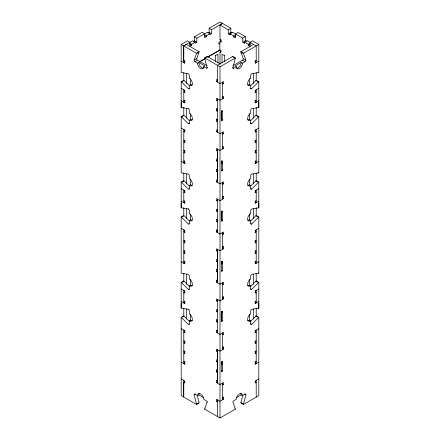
<?xml version="1.0" encoding="UTF-8"?>
<svg xmlns="http://www.w3.org/2000/svg" width="440" height="440" viewBox="0 0 440 440"><rect width="100%" height="100%" fill="white"/><g stroke="black" fill="none" stroke-linecap="round" stroke-linejoin="round"><path stroke-width="0.66" d="M189.288 321.206L184.041 316.058A1.227 0.71 60 0 0 183.794 315.876L181.187 317.377L181.187 395.593L183.651 397.012L183.651 380.292M189.288 286.27L184.041 281.122A1.227 0.71 60 0 0 183.794 280.94L181.187 282.442L181.187 308.066A1.227 0.71 60 0 0 181.434 308.165L188.43 309.375L188.865 309.127M189.288 220.869L184.041 215.721A1.232 0.71 60 0 0 183.794 215.534L181.187 217.041L181.187 273.13A1.227 0.71 60 0 0 181.434 273.229L188.43 274.439A1.227 0.71 60 0 1 189.299 275.946L189.299 278.954A4.301 2.481 60 0 1 192.34 284.224A4.301 2.481 60 0 1 189.299 285.978L189.299 288.992L188.865 289.24M189.288 185.933L184.041 180.785A1.232 0.71 60 0 0 183.794 180.598L181.187 182.105L181.187 207.724A1.232 0.71 60 0 0 181.434 207.829L188.43 209.038L188.865 208.786M189.288 120.533L184.041 115.385A1.232 0.71 60 0 0 183.794 115.198L181.187 116.705L181.187 172.788A1.227 0.71 60 0 0 181.434 172.893L188.43 174.103A1.227 0.71 60 0 1 189.299 175.61L189.299 178.618A4.301 2.486 60 0 1 192.34 183.887A4.301 2.486 60 0 1 189.299 185.642L189.299 188.65L188.865 188.903M189.288 85.597L184.041 80.449A1.232 0.71 60 0 0 183.794 80.262L181.187 81.769L181.187 107.388A1.232 0.71 60 0 0 181.434 107.492L188.43 108.702L188.865 108.449M196.829 42.235L194.365 40.816L194.365 36.8L196.829 38.22L196.829 42.235L195.09 43.236L195.09 42.235L191.615 44.242L191.615 45.243L189.877 46.25L189.877 42.235L187.413 40.816L181.187 44.407L181.187 72.451A1.227 0.71 60 0 0 181.434 72.556L188.43 73.766A1.227 0.71 60 0 1 189.299 75.273L189.299 78.282A4.301 2.486 60 0 1 192.34 83.55A4.301 2.486 60 0 1 189.299 85.305L189.299 88.314L188.865 88.567M183.794 80.762L183.794 72.694M222.607 385.055L223.476 384.555L223.476 382.547L220 384.555L216.524 382.547L216.524 380.54L217.393 381.04L217.393 372.515L216.524 372.014L216.524 370.007L217.393 370.507L217.393 362.148L216.524 361.642L216.524 359.639L217.393 360.14L217.393 351.61L216.524 351.109L216.524 349.102L220 351.109L223.476 349.102L223.476 347.094L223.042 346.841M217.393 311.977L216.524 311.476L216.524 309.469L217.393 309.969M222.607 284.719L223.476 284.218L223.476 282.211L220 284.218L216.524 282.211L216.524 280.203L217.393 280.704L217.393 272.173L216.524 271.673L216.524 269.665L217.393 270.171L217.393 261.805L216.524 261.305L216.524 259.298L217.393 259.798L217.393 251.273L216.524 250.773L216.524 248.765L220 250.773L223.476 248.765L223.476 246.758L223.042 246.505M217.393 211.64L216.524 211.134L216.524 209.132L217.393 209.632M222.607 184.382L223.476 183.876L223.476 181.874L220 183.876L216.524 181.874L216.524 179.867L217.393 180.367L217.393 171.837L216.524 171.336L216.524 169.329L217.393 169.829L217.393 161.469L216.524 160.969L216.524 158.961L217.393 159.462L217.393 150.937L216.524 150.43L216.524 148.423L220 150.43L223.476 148.423L223.476 146.421L222.607 146.922M217.393 111.298L216.524 110.797L216.524 108.79L216.959 108.543M217.393 383.048L217.393 349.602M217.393 282.711L217.393 249.266M217.393 182.375L217.393 148.929M221.304 364.293L221.304 362.896A0.924 0.533 -60 0 1 221.953 361.768A0.924 0.533 -60 0 1 222.607 362.148L222.607 370.507A0.924 0.533 -60 0 1 221.953 371.635A0.924 0.533 -60 0 1 221.304 371.261L221.304 362.896L222.607 362.148L222.607 364.238M221.304 319.699L221.304 312.73A0.924 0.533 -60 0 1 221.953 311.603A0.924 0.533 -60 0 1 222.607 311.977L222.607 320.337A0.924 0.533 -60 0 1 221.953 321.464A0.924 0.533 -60 0 1 221.304 321.09L221.304 312.73L222.607 311.977L221.447 311.305M221.304 263.956L221.304 262.559A0.924 0.533 -60 0 1 221.953 261.432A0.924 0.533 -60 0 1 222.607 261.805L222.607 270.171A0.924 0.533 -60 0 1 221.953 271.298A0.924 0.533 -60 0 1 221.304 270.919L221.304 262.559L222.607 261.805L222.607 263.896M221.304 219.357L221.304 212.388A0.924 0.533 -60 0 1 221.953 211.261A0.924 0.533 -60 0 1 222.607 211.64L222.607 220A0.924 0.533 -60 0 1 221.953 221.128A0.924 0.533 -60 0 1 221.304 220.754L221.304 212.388L222.607 211.64L221.447 210.969M221.304 163.614L221.304 162.222A0.924 0.533 -60 0 1 221.953 161.095A0.924 0.533 -60 0 1 222.607 161.469L222.607 169.829A0.924 0.533 -60 0 1 221.953 170.962A0.924 0.533 -60 0 1 221.304 170.583L221.304 162.222L222.607 161.469L222.607 163.559M221.304 119.02L221.304 112.052A0.924 0.533 -60 0 1 221.953 110.924A0.924 0.533 -60 0 1 222.607 111.298L222.607 119.663A0.924 0.533 -60 0 1 221.953 120.791A0.924 0.533 -60 0 1 221.304 120.417L221.304 112.052L222.607 111.298L221.447 110.633M222.607 399.773L222.607 383.048M253.6 318.995L253.6 308.908M253.6 284.284L253.6 274.203M253.6 218.658L253.6 208.571M253.6 183.948L253.6 173.866M253.6 118.316L253.6 108.235M256.207 316.817L256.207 308.077M256.207 281.435L256.207 273.372M256.207 215.804L256.207 207.74M256.207 181.099L256.207 173.03M256.207 115.467L256.207 107.399M242.704 395.538L240.867 402.655A1.227 0.71 -60 0 0 240.834 402.963L243.441 404.465L258.814 395.593L258.814 317.377L256.207 315.876A1.227 0.71 -60 0 0 255.959 316.058L250.712 321.206M250.712 286.27L255.959 281.122A1.227 0.71 -60 0 1 256.207 280.94L258.814 282.442L258.814 308.066A1.227 0.71 -60 0 1 258.566 308.165L251.57 309.375A1.227 0.71 -60 0 0 250.701 310.882L250.701 313.891A4.301 2.481 -60 0 0 247.66 319.159A4.301 2.481 -60 0 0 250.701 320.914L250.701 323.928A1.227 0.71 -60 0 0 251.57 324.429L258.566 317.565A1.227 0.71 -60 0 1 258.814 317.377M250.712 220.869L255.959 215.721A1.227 0.71 -60 0 1 256.207 215.534L258.814 217.041L258.814 273.13A1.227 0.71 -60 0 1 258.566 273.229L251.57 274.439A1.227 0.71 -60 0 0 250.701 275.946L250.701 278.954A4.301 2.481 -60 0 0 247.66 284.224A4.301 2.481 -60 0 0 250.701 285.978L250.701 288.992A1.227 0.71 -60 0 0 251.57 289.493L258.566 282.629A1.227 0.71 -60 0 1 258.814 282.442M250.712 185.933L255.959 180.785A1.227 0.71 -60 0 1 256.207 180.598L258.814 182.105L258.814 207.724A1.227 0.71 -60 0 1 258.566 207.829L251.57 209.038A1.227 0.71 -60 0 0 250.701 210.546L250.701 213.554A4.301 2.481 -60 0 0 247.66 218.823A4.301 2.481 -60 0 0 250.701 220.578L250.701 223.586A1.227 0.71 -60 0 0 251.57 224.087L258.566 217.228A1.227 0.71 -60 0 1 258.814 217.041M250.712 120.533L255.959 115.385A1.227 0.71 -60 0 1 256.207 115.198L258.814 116.705L258.814 172.788A1.227 0.71 -60 0 1 258.566 172.893L251.57 174.103A1.227 0.71 -60 0 0 250.701 175.61L250.701 178.618A4.301 2.481 -60 0 0 247.66 183.887A4.301 2.481 -60 0 0 250.701 185.642L250.701 188.65A1.227 0.71 -60 0 0 251.57 189.156L258.566 182.292A1.227 0.71 -60 0 1 258.814 182.105M250.712 85.597L255.959 80.449A1.227 0.71 -60 0 1 256.207 80.262L258.814 81.769L258.814 107.388A1.227 0.71 -60 0 1 258.566 107.492L251.57 108.702A1.227 0.71 -60 0 0 250.701 110.204L250.701 113.218A4.301 2.481 -60 0 0 247.66 118.481A4.301 2.481 -60 0 0 250.701 120.241L250.701 123.25A1.227 0.71 -60 0 0 251.57 123.75L258.566 116.886A1.227 0.71 -60 0 1 258.814 116.705M240.504 393.135A4.301 2.481 -60 0 1 241.142 394.922L242.446 395.675L245.053 394.168A1.227 0.71 -60 0 1 245.922 394.669L243.474 404.157A1.227 0.71 -60 0 0 243.441 404.465M185.097 60.88L184.663 61.133L183.794 60.632L183.794 45.914L186.401 44.407L199.166 51.777L196.559 53.284A1.227 0.71 60 0 1 196.526 53.548L194.079 60.214A1.227 0.71 60 0 0 194.948 61.715L197.555 63.223A4.301 2.481 60 0 0 200.596 68.492A4.301 2.481 60 0 0 203.638 66.732L204.936 65.984L198.858 62.469L197.555 63.223M194.513 59.961L196.686 58.707L199.133 52.047A1.227 0.71 60 0 0 199.166 51.777M207.543 401.945L207.108 402.199L204.661 408.859A1.227 0.71 60 0 0 204.628 409.123L220 418L235.373 409.123A1.227 0.71 -60 0 0 235.34 408.859L232.892 402.199A1.227 0.71 -60 0 1 233.761 400.692L236.363 399.185A4.301 2.481 -60 0 1 239.404 393.921A4.301 2.481 -60 0 1 242.446 395.675M250.487 88.187L251.57 88.814L258.566 81.95A1.227 0.71 -60 0 1 258.814 81.769M194.365 36.8L202.186 32.285L204.649 33.704L204.649 37.719L206.388 36.718L206.388 35.712L209.864 33.704L209.864 34.711L211.602 33.704L211.602 29.695L209.138 28.27L209.138 32.285L211.602 33.704M209.138 28.27L220 22L222.464 23.419L211.602 29.695M181.187 44.407L183.651 45.832L189.877 42.235M196.829 38.22L204.649 33.704M189.734 42.488L192.627 40.816L195.09 42.235M204.501 33.957L207.399 32.285L209.864 33.704M220 25.009L222.607 23.507L230.863 28.27L230.863 32.285L228.256 33.792L228.256 29.777L220 25.009L220 39.727L220.869 40.227L221.304 39.98M193.21 41.481L194.365 40.816M207.977 32.956L209.138 32.285M228.256 29.777L230.863 28.27M230.428 34.54L229.994 34.793L229.994 33.792L232.601 32.285L242.737 38.137L245.344 36.63L245.344 40.645L242.737 42.152L242.737 38.137M183.794 60.632L184.228 60.379M220 39.727L220.435 39.474M196.526 53.548L198.698 52.294M184.806 61.886L183.651 62.552L183.651 45.832M221.304 40.816L218.988 42.152L218.988 44.16L219.857 43.659L219.857 50.012L208.065 56.815M181.187 61.133L184.663 63.14L185.097 62.887M220 41.734L220.869 42.235L221.304 41.982M229.994 33.792L233.761 35.965L235.823 34.771M233.761 35.965L233.761 36.965L235.823 35.778M194.948 61.715L197.12 60.462M203.638 66.732L206.239 68.239A1.227 0.71 60 0 0 207.108 67.738L204.661 58.251A1.227 0.71 60 0 1 204.628 57.943L207.235 56.436L220 63.806M205.095 57.998L207.268 56.744A1.227 0.71 60 0 1 207.235 56.436M199.815 61.584L204.529 58.861M199.958 61.666L205.266 58.603M207.62 57.244L220 50.094M220 64.213L220 52.102L221.045 51.502M215.364 55.732L217.971 54.225L217.971 62.876M244.91 42.906L244.475 43.153L244.475 42.152L247.082 40.645L256.207 45.914L256.207 62.634L255.338 62.134M181.187 81.769A1.232 0.71 60 0 1 181.434 81.95L183.607 80.696M206.674 67.986L207.543 67.485M244.475 42.152L248.243 44.325L250.305 43.131M248.243 44.325L248.243 45.331L250.305 44.138M253.6 44.407L240.834 51.777L243.441 53.284A1.227 0.71 -60 0 0 243.474 53.548L245.922 60.214A1.227 0.71 -60 0 1 245.053 61.715L242.446 63.223A4.301 2.481 -60 0 1 239.404 68.492A4.301 2.481 -60 0 1 236.363 66.732L233.761 68.239A1.227 0.71 -60 0 1 232.892 67.738L235.34 58.251A1.227 0.71 -60 0 0 235.373 57.943L232.766 56.436L217.393 65.312L217.393 82.033M204.628 57.943L220 66.82L235.373 57.943M243.441 53.284L258.814 44.407L258.814 72.451A1.227 0.71 -60 0 1 258.566 72.556L251.57 73.766A1.227 0.71 -60 0 0 250.701 75.273L250.701 78.282A4.301 2.481 -60 0 0 247.66 83.55A4.301 2.481 -60 0 0 250.701 85.305L250.701 88.314A1.227 0.71 -60 0 0 251.57 88.814M189.299 85.305L190.603 84.552A4.301 2.481 60 0 0 192.467 84.887M181.187 88.308L184.663 90.316L185.097 90.063M184.882 91.19L183.794 91.817L184.663 92.318L185.097 92.07M232.848 65.758L242.446 60.214A1.227 0.71 -60 0 0 243.315 58.707L240.867 52.047A1.227 0.71 -60 0 1 240.834 51.777M242.446 63.223L241.142 62.469L235.059 65.984L236.363 66.732M217.393 80.031L216.524 79.525L216.524 81.532L217.613 80.905M183.794 100.347L184.663 100.848L185.097 100.601M184.954 101.684L183.794 102.355L183.794 89.809M254.903 60.88L255.338 61.133L256.207 60.632L255.772 60.379M181.187 100.848L184.663 102.856L185.097 102.603M254.903 62.887L255.338 63.14L258.814 61.133M181.621 107.135L181.187 107.388L181.187 102.482M222.607 84.04L223.476 83.54L223.476 81.532L220 83.54L216.524 81.532M181.187 116.705A1.232 0.71 60 0 1 181.434 116.886L183.607 115.632M222.607 96.751L223.476 96.25L223.476 98.258L220 100.265L216.524 98.258L216.524 100.265L217.613 99.638M188.865 123.503L189.299 123.25L189.299 120.241L190.603 119.488A4.301 2.481 60 0 0 192.467 119.823M216.524 110.797L217.613 110.171M181.187 128.024L184.663 130.031L185.097 129.778M184.882 130.911L183.794 131.538L184.663 132.038L185.097 131.786M254.903 90.063L255.338 90.316L258.814 88.308M254.903 92.07L255.338 92.318L256.207 91.817L255.118 91.19M217.393 121.671L216.524 121.165L216.524 119.158L216.959 118.91M216.524 121.165L217.613 120.538M183.794 140.063L184.663 140.564L185.097 140.316M185.097 141.317L183.794 142.071L184.663 142.571L185.097 142.323M221.304 120.417L222.607 119.663M254.903 100.601L255.338 100.848L256.207 100.347M254.903 102.603L255.338 102.856L258.814 100.848M184.228 150.183L183.794 150.43L184.663 150.937L185.097 150.684M217.393 130.196L216.524 129.696L216.524 131.703L217.613 131.076M184.882 151.811L183.794 152.438L184.663 152.939L185.097 152.691M222.607 134.211L223.476 133.711L223.476 131.703L220 133.711L216.524 131.703M184.228 160.715L183.794 160.969L184.663 161.469L185.097 161.216M184.954 162.305L183.794 162.976L183.794 129.531M181.187 161.469L184.663 163.477L185.097 163.224M216.524 150.43L217.613 149.804M254.903 129.778L255.338 130.031L258.814 128.024M254.903 131.786L255.338 132.038L256.207 131.538L255.118 130.906M216.524 160.969L217.613 160.341M181.187 182.105A1.232 0.71 60 0 1 181.434 182.292L183.607 181.038M254.903 140.316L255.338 140.564L256.207 140.063M254.903 142.323L255.338 142.571L256.207 142.071L254.903 141.317M216.524 169.329L216.959 169.076M189.299 185.642L190.603 184.888A4.301 2.481 60 0 0 192.467 185.229M216.524 171.336L217.613 170.709M181.187 188.645L184.663 190.652L185.097 190.399M184.882 191.527L183.794 192.154L184.663 192.66L185.097 192.406M221.304 170.583L222.607 169.829M254.903 150.684L255.338 150.937L256.207 150.43L255.772 150.183M254.903 152.691L255.338 152.939L256.207 152.438L255.118 151.811M216.524 181.874L217.613 181.242M183.794 200.684L184.663 201.185L185.097 200.937M184.954 202.021L183.794 202.691L183.794 190.152M254.903 161.216L255.338 161.469L256.207 160.969L255.772 160.715M181.187 201.185L184.663 203.192L185.097 202.945M254.903 163.224L255.338 163.477L258.814 161.469M181.621 207.477L181.187 207.724L181.187 202.823M181.187 217.041A1.232 0.71 60 0 1 181.434 217.228L183.607 215.974M223.042 196.339L223.476 196.587L223.476 198.594L220 200.602L216.524 198.594L216.524 200.602L217.613 199.975M222.607 197.087L223.476 196.587M188.865 223.839L189.299 223.586L189.299 220.578L190.603 219.824A4.301 2.481 60 0 0 192.467 220.165M216.524 211.134L217.613 210.507M181.187 228.36L184.663 230.368L185.097 230.12M184.882 231.248L183.794 231.875L184.663 232.375L185.097 232.122M254.903 190.399L255.338 190.652L258.814 188.645M254.903 192.406L255.338 192.66L256.207 192.154L255.118 191.527M217.393 222.007L216.524 221.507L216.524 219.5L216.959 219.247M216.524 221.507L217.613 220.88M183.794 240.4L184.663 240.906L185.097 240.653M185.097 241.659L183.794 242.407L184.663 242.913L185.097 242.66M221.304 220.754L222.607 220M254.903 200.937L255.338 201.185L256.207 200.684M254.903 202.945L255.338 203.192L258.814 201.185M222.607 234.548L223.476 234.047L223.476 232.04L220 234.047L216.524 232.04L216.524 230.032L216.959 229.785M184.228 250.52L183.794 250.773L184.663 251.273L185.097 251.02M216.524 232.04L217.613 231.413M184.882 252.148L183.794 252.775L184.663 253.281L185.097 253.028M184.228 261.058L183.794 261.305L184.663 261.805L185.097 261.558M184.954 262.642L183.794 263.312L183.794 229.867M181.187 261.805L184.663 263.813L185.097 263.565M216.524 250.773L217.613 250.146M222.607 247.258L223.476 246.758M254.903 230.12L255.338 230.368L258.814 228.36M254.903 232.122L255.338 232.375L256.207 231.875L255.118 231.248M216.524 261.305L217.613 260.678M181.187 282.442A1.227 0.71 60 0 1 181.434 282.629L183.607 281.375M254.903 240.653L255.338 240.906L256.207 240.4M254.903 242.66L255.338 242.913L256.207 242.407L254.903 241.659M216.524 269.665L216.959 269.418M189.299 285.978L190.603 285.23A4.301 2.486 60 0 0 192.467 285.566M216.524 271.673L217.613 271.046M181.187 288.981L184.663 290.989L185.097 290.741M184.882 291.868L183.794 292.495L184.663 292.996L185.097 292.743M221.304 270.919L222.607 270.171M254.903 251.02L255.338 251.273L256.207 250.773L255.772 250.52M254.903 253.028L255.338 253.281L256.207 252.775L255.118 252.148M216.524 280.203L216.959 279.95M216.524 282.211L217.613 281.584M183.794 301.02L184.663 301.527L185.097 301.274M184.954 302.363L183.794 303.028L183.794 290.488M254.903 261.558L255.338 261.805L256.207 261.305L255.772 261.058M181.187 301.527L184.663 303.534L185.097 303.281M254.903 263.565L255.338 263.813L258.814 261.805M181.621 307.813L181.187 308.066L181.187 303.16M181.187 317.377A1.227 0.71 60 0 1 181.434 317.565L183.607 316.311M223.042 296.675L223.476 296.923L223.476 298.93L220 300.938L216.524 298.93L216.524 300.938L217.613 300.311M222.607 297.429L223.476 296.923M188.865 324.175L189.299 323.928L189.299 320.914L190.603 320.161A4.301 2.481 60 0 0 192.467 320.502M216.524 311.476L217.613 310.849M181.187 328.702L184.663 330.704L185.097 330.457M184.882 331.584L183.794 332.211L184.663 332.712L185.097 332.464M254.903 290.741L255.338 290.989L258.814 288.981M254.903 292.743L255.338 292.996L256.207 292.495L255.118 291.868M217.393 322.344L216.524 321.844L216.524 319.836L216.959 319.583M216.524 321.844L217.613 321.216M183.794 340.742L184.663 341.242L185.097 340.989M185.097 341.995L183.794 342.749L184.663 343.25L185.097 342.997M221.304 321.09L222.607 320.337M254.903 301.274L255.338 301.527L256.207 301.02M254.903 303.281L255.338 303.534L258.814 301.527M222.607 334.884L223.476 334.384L223.476 332.376L220 334.384L216.524 332.376L216.524 330.374L216.959 330.121M184.228 350.856L183.794 351.109L184.663 351.61L185.097 351.357M216.524 332.376L217.613 331.749M184.882 352.49L183.794 353.117L184.663 353.617L185.097 353.364M184.228 361.394L183.794 361.642L184.663 362.148L185.097 361.895M184.954 362.984L183.794 363.649L183.794 330.204M181.187 362.148L184.663 364.15L185.097 363.902M216.524 351.109L217.613 350.482M222.607 347.595L223.476 347.094M254.903 330.457L255.338 330.704L258.814 328.702M254.903 332.464L255.338 332.712L256.207 332.211L255.118 331.584M216.524 361.642L217.613 361.014M197.296 395.538L199.133 402.655A1.227 0.71 60 0 1 199.166 402.963L196.559 404.465L183.794 397.095L183.794 382.382L184.882 381.755M254.903 340.989L255.338 341.242L256.207 340.742M183.794 382.382L184.663 382.882L185.097 382.63M254.903 342.997L255.338 343.25L256.207 342.749L254.903 341.995M216.524 370.007L216.959 369.754M216.524 372.014L217.613 371.382M221.304 371.261L222.607 370.507M254.903 351.357L255.338 351.61L256.207 351.109L255.772 350.856M254.903 353.364L255.338 353.617L256.207 353.117L255.118 352.49M216.524 380.54L216.959 380.292M194.513 394.422L195.382 393.921M216.524 382.547L217.613 381.92M254.903 361.895L255.338 362.148L256.207 361.642L255.772 361.394M196.559 404.465A1.227 0.71 60 0 0 196.526 404.157L194.079 394.669A1.227 0.71 60 0 1 194.948 394.168L197.555 395.675L198.858 394.922A4.301 2.481 60 0 1 199.496 393.135M254.903 363.902L255.338 364.15L258.814 362.148M196.526 404.157L198.698 402.903M223.042 397.012L223.476 397.265L223.476 399.273L220 401.275L216.524 399.273L216.524 401.275L217.613 400.648M222.607 397.766L223.476 397.265M204.628 409.123L205.062 408.875M258.814 378.868L255.338 380.875L255.338 382.882L254.903 382.63M255.338 382.882L256.207 382.382L255.118 381.755M236.22 397.766L241.142 394.922M245.344 36.63L238.101 32.45L235.494 33.957L235.494 37.972L233.761 36.965M258.814 44.407L252.588 40.816L249.981 42.317L249.981 46.332L248.243 45.331M230.863 32.285L232.023 32.956M245.344 40.645L246.505 41.316M228.256 33.792L229.994 34.793M242.737 42.152L244.475 43.153M240.867 52.047L243.04 53.3M204.419 34.573L206.388 35.712M218.873 43.087L219.857 43.659M204.419 35.58L206.388 36.718M243.749 58.96L245.922 60.214M242.446 60.214L244.618 61.468M233.167 56.997L234.795 57.937M219.709 49.929L220.869 50.595L220.869 52.602L220 52.102M258.132 72.303L258.566 72.556M224.637 55.732L222.03 54.225L222.03 62.876M255.959 80.449L258.132 81.703M232.458 67.485L233.761 68.239M189.646 43.104L191.615 44.242M189.646 44.11L191.615 45.243M183.794 45.914L196.559 53.284M247.533 84.887A4.301 2.481 -60 0 0 249.398 84.552L250.701 85.305M207.152 65.758L197.555 60.214A1.227 0.71 60 0 1 196.686 58.707M255.046 101.684L256.207 102.355L256.207 89.809M222.387 82.913L223.476 83.54M258.379 107.135L258.814 107.388L258.814 102.482M258.132 107.239L258.566 107.492M255.959 115.385L258.132 116.639M222.387 97.63L223.476 98.258M216.524 100.265L217.393 100.766M247.533 119.823A4.301 2.486 -60 0 0 249.398 119.488L250.701 120.241M250.487 123.123L251.57 123.75M216.524 108.79L217.393 109.296M216.524 119.158L217.393 119.663M222.387 133.084L223.476 133.711M255.338 162.476L256.207 162.976L256.207 129.531M222.387 147.796L223.476 148.423M258.132 172.639L258.566 172.893M221.447 160.798L222.607 161.469M255.959 180.785L258.132 182.039M247.533 185.229A4.301 2.481 -60 0 0 249.398 184.888L250.701 185.642M250.487 188.529L251.57 189.156M255.046 202.021L256.207 202.691L256.207 190.152M222.387 183.249L223.476 183.876M258.379 207.477L258.814 207.724L258.814 202.823M258.132 207.576L258.566 207.829M255.959 215.721L258.132 216.975M222.387 197.967L223.476 198.594M216.524 200.602L217.393 201.102M247.533 220.165A4.301 2.481 -60 0 0 249.398 219.824L250.701 220.578M250.487 223.46L251.57 224.087M216.524 219.5L217.393 220M216.524 230.032L217.393 230.532M222.387 233.42L223.476 234.047M255.338 262.812L256.207 263.312L256.207 229.867M222.387 248.138L223.476 248.765M258.132 272.982L258.566 273.229M221.447 261.14L222.607 261.805M255.959 281.122L258.132 282.375M247.533 285.566A4.301 2.486 -60 0 0 249.398 285.23L250.701 285.978M250.487 288.866L251.57 289.493M255.046 302.363L256.207 303.028L256.207 290.488M222.387 283.591L223.476 284.218M258.379 307.813L258.814 308.066L258.814 303.16M258.132 307.912L258.566 308.165M255.959 316.058L258.132 317.312M222.387 298.304L223.476 298.93M216.524 300.938L217.393 301.439M247.533 320.502A4.301 2.481 -60 0 0 249.398 320.161L250.701 320.914M250.487 323.802L251.57 324.429M216.524 319.836L217.393 320.337M216.524 330.374L217.393 330.875M222.387 333.757L223.476 334.384M255.338 363.149L256.207 363.649L256.207 330.204M222.387 348.475L223.476 349.102M221.447 361.477L222.607 362.148M244.618 393.921L245.922 394.669M222.387 383.928L223.476 384.555M240.867 402.655L243.04 403.909M222.607 398.767L223.476 399.273M234.938 408.875L235.373 409.123M181.187 378.868L184.663 380.875L184.663 382.882M216.524 401.275L217.393 401.781M198.858 394.922L203.781 397.766M181.434 81.95L188.43 88.814A1.227 0.71 60 0 0 189.299 88.314M181.434 116.886L188.43 123.75A1.227 0.71 60 0 0 189.299 123.25M181.434 182.292L188.43 189.156A1.227 0.71 60 0 0 189.299 188.65M181.434 217.228L188.43 224.092A1.227 0.71 60 0 0 189.299 223.586M181.434 282.629L188.43 289.493A1.227 0.71 60 0 0 189.299 288.992M181.434 317.565L188.43 324.429A1.227 0.71 60 0 0 189.299 323.928M256.207 72.694L256.207 80.762M256.207 380.375L256.207 397.095M255.338 61.133L255.338 63.14M255.338 90.316L255.338 92.318M255.338 100.848L255.338 102.856M255.338 130.031L255.338 132.038M255.338 140.564L255.338 142.571M255.338 150.937L255.338 152.939M255.338 161.469L255.338 163.477M255.338 190.652L255.338 192.66M255.338 201.185L255.338 203.192M255.338 230.368L255.338 232.375M255.338 240.906L255.338 242.913M255.338 251.273L255.338 253.281M255.338 261.805L255.338 263.813M255.338 290.989L255.338 292.996M255.338 301.527L255.338 303.534M255.338 330.704L255.338 332.712M255.338 341.242L255.338 343.25M255.338 351.61L255.338 353.617M255.338 362.148L255.338 364.15M253.6 73.524L253.6 83.611M249.398 78.7L249.398 84.552M249.398 113.636L249.398 119.488M249.398 179.036L249.398 184.888M249.398 213.73L249.398 219.824M249.398 279.373L249.398 285.23M249.398 314.309L249.398 320.161M224.637 55.38L224.637 61.369M222.607 82.033L222.607 98.758M222.607 132.204L222.607 148.929M222.607 182.375L222.607 199.095M222.607 232.54L222.607 249.266M222.607 282.711L222.607 299.437M222.607 332.882L222.607 349.602M220.869 40.227L220.869 42.235M220 66.82L220 418M217.393 98.758L217.393 132.204M217.393 199.095L217.393 232.54M217.393 299.437L217.393 332.882M217.393 399.773L217.393 416.493M215.364 55.38L215.364 61.369M190.603 78.7L190.603 84.552M190.603 113.636L190.603 119.488M190.603 179.036L190.603 184.888M190.603 213.972L190.603 219.824M190.603 279.373L190.603 285.23M190.603 314.309L190.603 320.161M186.401 73.524L186.401 83.611M186.401 108.235L186.401 118.316M186.401 173.866L186.401 183.948M186.401 208.571L186.401 218.658M186.401 274.203L186.401 284.284M186.401 308.908L186.401 318.995M184.663 61.133L184.663 63.14M184.663 90.316L184.663 92.318M184.663 100.848L184.663 102.856M184.663 130.031L184.663 132.038M184.663 140.564L184.663 142.571M184.663 150.937L184.663 152.939M184.663 161.469L184.663 163.477M184.663 190.652L184.663 192.66M184.663 201.185L184.663 203.192M184.663 230.368L184.663 232.375M184.663 240.906L184.663 242.913M184.663 251.273L184.663 253.281M184.663 261.805L184.663 263.813M184.663 290.989L184.663 292.996M184.663 301.527L184.663 303.534M184.663 330.704L184.663 332.712M184.663 341.242L184.663 343.25M184.663 351.61L184.663 353.617M184.663 362.148L184.663 364.15M183.794 107.399L183.794 115.467M183.794 173.03L183.794 181.099M183.794 207.74L183.794 215.804M183.794 273.372L183.794 281.435M183.794 308.077L183.794 316.817M241.142 62.469A4.301 2.481 -60 0 1 239.553 66.479A4.301 2.481 -60 0 1 236.44 68.123M232.766 56.436A1.227 0.71 -60 0 1 232.733 56.744M207.108 402.199A1.227 0.71 60 0 0 206.239 400.692L203.638 399.185A4.301 2.481 60 0 0 200.596 393.921A4.301 2.481 60 0 0 197.555 395.675M188.43 309.375A1.227 0.71 60 0 1 189.299 310.882L189.299 313.891A4.301 2.481 60 0 1 192.34 319.159A4.301 2.481 60 0 1 189.299 320.914M188.43 209.038A1.227 0.71 60 0 1 189.299 210.546L189.299 213.554A4.301 2.486 60 0 1 192.34 218.823A4.301 2.486 60 0 1 189.299 220.578M188.43 108.702A1.227 0.71 60 0 1 189.299 110.204L189.299 113.218A4.301 2.486 60 0 1 192.34 118.481A4.301 2.486 60 0 1 189.299 120.241M203.561 68.123A4.301 2.481 60 0 1 200.448 66.479A4.301 2.481 60 0 1 198.858 62.469"/></g></svg>
